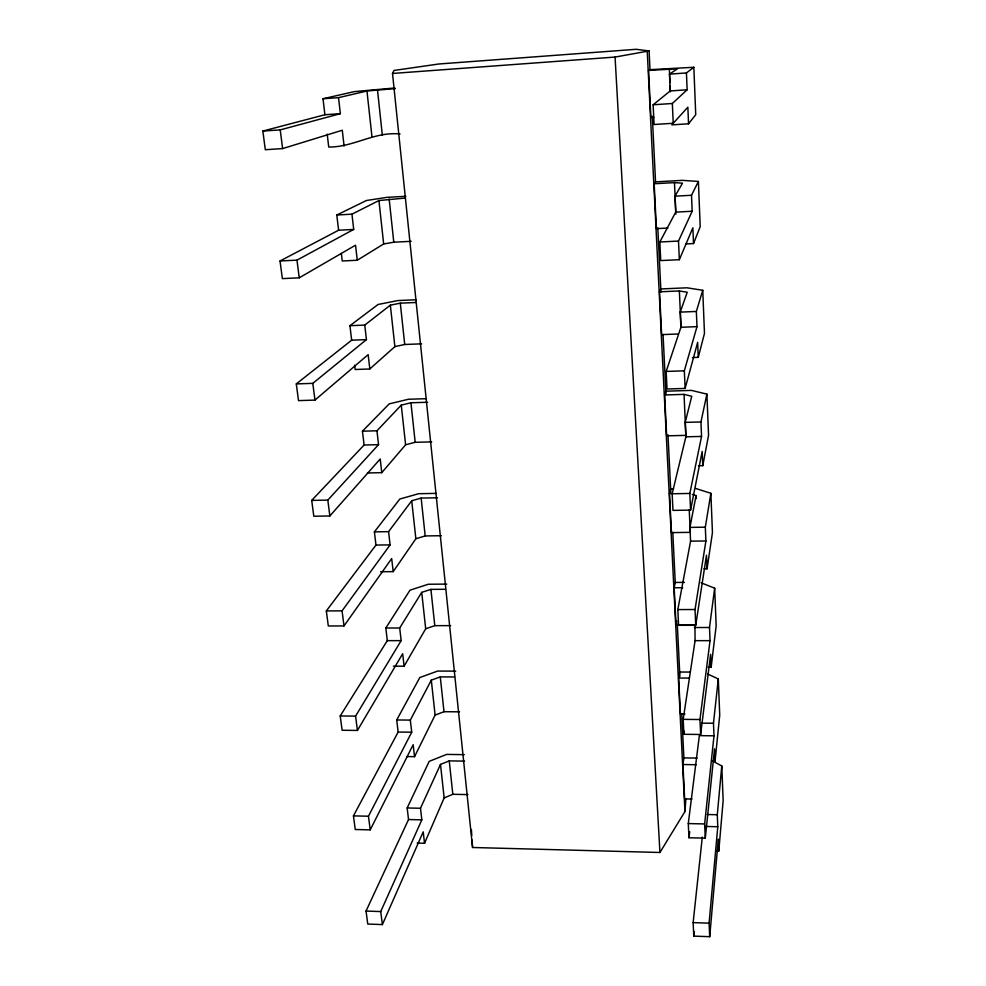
<?xml version="1.0" encoding="UTF-8"?>
<svg xmlns="http://www.w3.org/2000/svg" width="986" height="986" viewBox="0 0 986 986"><rect width="100%" height="100%" fill="white"/><g stroke="black" fill="none" stroke-linecap="round" stroke-linejoin="round"><path stroke-width="1.48" d="M715.947 850.943L718.794 851.017L723.157 800.533L721.777 765.962L712.631 761.044M702.303 837.089L693.133 922.613L693.787 936.108L709.698 936.7L718.301 839.16L718.794 851.017M709.698 936.7L709.094 923.179L717.783 826.736L717.29 814.732L721.777 765.962M712.151 761.155L715.06 761.204L719.731 715.035L718.289 678.972L707.652 673.993M693.787 936.108L694.267 931.548M718.289 678.972L713.482 723.256L714 735.815L699.357 735.63L688.29 823.569L688.98 837.755L705.286 838.149L714.542 748.805L715.06 761.204M705.286 838.149L704.645 823.939L714 735.815M708.17 667.239L711.152 667.239L716.169 625.827L714.665 588.186L701.12 582.812M688.98 837.755L689.719 831.703M694.933 624.582L695.068 640.653L683.187 719.361L683.914 734.287L700.639 734.484L710.61 654.26L711.152 667.239M700.639 734.484L699.961 719.521L710.043 640.653L709.501 627.503L714.665 588.186M653.841 117.309L650.896 117.507L648.566 70.45L650.008 69.661L649.096 50.939L636.167 49.3L438.832 63.991L394.006 70.45L392.514 73.457L472.565 847.492L659.942 852.483L684.95 811.564L685.899 798.796M692.012 799.042L684.641 798.907L682.941 764.52L683.89 757.901L681.708 713.716M683.914 734.287L684.358 731.267M704.016 568.86L707.061 568.836L712.447 532.674L710.869 493.32L695.685 488.452M692.283 494.405L696.054 495.638L689.953 527.399L690.57 541.166L677.813 609.582L678.59 625.321L695.734 625.284L706.494 555.229L707.061 568.836M695.734 625.284L695.031 609.521L705.902 540.969L705.323 527.19L710.869 493.32M684.937 713.926L680.439 713.889L678.664 678.035L679.662 672.021L690.163 672.07M694.452 625.173L676.039 625.198L676.815 620.995M698.519 465.749L702.772 465.663L708.552 435.294L706.9 394.129L691.433 390.394L665.833 391.195L664.638 394.967L666.659 435.849L685.886 435.356L684.037 394.363L664.638 394.967M684.037 394.363L691.741 396.261L685.208 422.39L685.862 436.823L672.156 493.776L672.97 510.391L690.57 510.107L702.18 451.391L702.772 465.663M676.039 625.198L674.19 587.779L675.25 582.455L672.785 532.28M690.57 510.107L689.83 493.456L701.551 436.428L700.947 421.959L706.9 394.129M689.239 509.75L690.262 532.354L671.454 532.613L669.519 493.518L670.653 488.933L673.598 488.871M692.455 357.573L698.261 357.363L704.472 333.391L702.747 290.291L686.971 287.801L660.805 288.96L659.535 291.819L661.655 334.624L678.282 333.995M659.535 291.819L679.366 290.956L687.23 292.226L680.229 312.118L680.907 327.29L666.166 371.439L667.029 389.002L685.122 388.422L697.644 342.376L698.261 357.363M685.122 388.422L684.333 370.822L696.991 326.649L696.35 311.453L702.747 290.291M686.096 243.924L693.528 243.554L700.208 226.644L698.396 181.461L682.3 180.352L655.542 181.892L654.174 183.766L656.405 228.629L667.892 228.037M654.174 183.766L674.473 182.607L682.497 183.174L674.991 196.177L675.706 212.138L659.831 241.989L660.743 260.575L679.342 259.7L692.875 227.778L693.528 243.554M417.189 843.079L424.535 843.277L444.156 797.92L440.495 764.409L449.246 760.884L464.517 761.118M464.332 754.66L446.621 754.401L429.193 761.365L407.169 807.978L408.537 819.539L366.04 911.052L367.753 924.042L382.395 924.585L423.216 831.827L424.535 843.277M382.395 924.585L380.719 911.582L421.823 819.847L420.492 808.261L440.495 764.409M679.342 259.7L678.504 241.052L692.184 211.25L691.519 195.265L698.396 181.461M407.045 756.558L414.539 756.669L435.109 715.084L431.301 680.167L440.274 676.901L454.534 676.963M455.729 671.133L437.673 671.059L419.814 677.53L396.717 719.965L398.147 732.043L353.444 815.878L355.243 829.497L370.218 829.867L413.159 744.713L414.539 756.669M370.218 829.867L368.456 816.223L411.717 732.204L410.324 720.1L431.301 680.167M393.389 666.166L404.1 666.203L425.693 628.772L421.712 592.376L430.907 589.381L445.45 589.283M446.757 584.106L428.343 584.242L410.028 590.158L385.809 628.02L387.301 640.641L340.219 715.959L342.117 730.256L357.437 730.441L402.67 653.718L404.1 666.203M357.437 730.441L355.589 716.107L401.154 640.641L399.7 627.996L421.712 592.376M380.534 571.744L393.192 571.634L415.858 538.75L425.188 535.94L441.383 535.718M436.231 493.382L418.619 493.715L399.835 499.027L374.397 531.861L375.962 545.061L326.329 610.926L328.313 625.974L344.003 625.937L391.688 558.569L393.192 571.634M344.003 625.937L342.056 610.864L390.111 544.888L388.583 531.664L411.717 500.777L421.145 498.078L437.476 497.782M671.762 124.877L688.548 123.792L695.734 114.709L693.836 67.282L650.008 69.661M367.408 472.972L381.779 472.664L405.603 444.797L415.18 442.295L431.708 441.876M427.616 402.263L410.952 402.769L401.265 405.123L376.948 430.796L378.55 444.649L364.093 445.019L311.712 500.395L313.807 516.233L329.854 515.974L380.202 458.983L381.779 472.664M693.836 67.282L686.441 72.939L687.131 89.775L670.233 90.946L653.126 104.787L654.088 124.507L673.228 123.275L687.858 107.191L688.548 123.792M311.712 500.395L327.82 500.099L378.55 444.649M364.093 445.019L362.454 431.19L389.187 403.89L408.475 399.244L426.445 398.677M653.126 104.787L672.341 103.493L687.131 89.775M354.615 365.202L355.133 369.503L369.812 368.974L394.881 346.628L404.716 344.484L421.589 343.843M416.006 302.48L400.304 303.17L390.345 305.155L364.758 325.084L366.435 339.615L351.657 340.195L296.293 383.911L298.511 400.612L314.965 400.094L368.16 354.64L369.812 368.974M296.293 383.911L312.808 383.357L366.435 339.615M351.657 340.195L349.931 325.7L378.069 304.477L397.863 300.557L416.215 299.744M670.233 90.946L669.482 74.135L677.518 68.761L648.566 70.45M341.366 253.476L342.253 260.982L357.277 260.242L383.665 243.961L393.784 242.211L411.137 241.311M405.209 198.063L378.932 200.552L351.953 214.172L353.715 229.418L338.605 230.231L280.036 260.982L282.366 278.619L299.239 277.818L355.539 245.194L357.277 260.242M280.036 260.982L296.971 260.144L353.715 229.418M338.605 230.231L336.793 215.01L366.435 200.503L386.783 197.373L405.887 196.276M444.156 797.92L452.82 794.297L467.968 794.593M392.514 73.457L615.067 57.065L649.096 50.939M435.109 715.084L443.996 711.695L459.55 711.843M327.204 134.145L328.732 147.05C353.37 147.308 374.865 131.274 400.057 133.997M425.693 628.772L434.789 625.654L450.664 625.629M395.386 88.592L366.965 91.008L338.518 97.651L340.367 113.673L324.899 114.746L262.843 131.064L265.308 149.724L282.625 148.59L342.278 130.251L344.102 146.064M262.843 131.064L280.221 129.893L340.367 113.673M324.899 114.746L323.001 98.748L354.257 91.624L394.708 87.976M323.001 98.748L338.518 97.651M669.482 74.135L686.441 72.939M336.793 215.01L351.953 214.172M674.991 196.177L691.519 195.265M675.706 212.138L692.184 211.25M659.831 241.989L678.504 241.052M349.931 325.7L364.758 325.084M680.229 312.118L696.35 311.453M680.907 327.29L696.991 326.649M666.166 371.439L684.333 370.822M362.454 431.19L376.948 430.796M685.208 422.39L700.947 421.959M685.862 436.823L701.551 436.428M669.519 493.518L672.44 493.456M672.156 493.776L689.83 493.456M374.397 531.861L388.583 531.664M689.953 527.399L705.323 527.19M375.962 545.061L390.111 544.888M690.57 541.166L705.902 540.969M675.25 582.455L684.444 582.381M674.19 587.779L682.756 587.718M326.329 610.926L342.056 610.864M677.813 609.582L695.031 609.521M385.809 628.02L399.7 627.996M694.477 627.527L709.501 627.503M387.301 640.641L401.154 640.641M695.068 640.653L710.043 640.653M678.664 678.035L689.263 678.085M340.219 715.959L355.589 716.107M683.187 719.361L699.961 719.521M396.717 719.965L410.324 720.1M701.724 723.132L713.482 723.256M398.147 732.043L411.717 732.204M683.89 757.901L697.114 758.086M682.941 764.52L696.301 764.729M407.169 807.978L420.492 808.261M707.221 814.51L717.29 814.732M353.444 815.878L368.456 816.223M688.29 823.569L704.645 823.939M408.537 819.539L421.823 819.847M704.891 826.428L717.783 826.736M366.04 911.052L380.719 911.582M693.133 922.613L709.094 923.179M280.221 129.893L282.625 148.59M296.971 260.144L299.239 277.818M312.808 383.357L314.965 400.094M327.82 500.099L329.854 515.974M366.965 91.008L371.932 136.487M378.932 200.552L383.665 243.961M390.345 305.155L394.881 346.628M401.265 405.123L405.603 444.797M411.717 500.777L415.858 538.75M377.49 89.874L382.334 135.168M389.162 198.975L393.784 242.211M400.304 303.17L404.716 344.484M410.952 402.769L415.18 442.295M421.145 498.078L425.188 535.94M430.907 589.381L434.789 625.654M440.274 676.901L443.996 711.695M449.246 760.884L452.82 794.297M471.382 829.472L471.776 835.475M472.072 839.986L472.565 847.492M615.067 57.065L659.942 852.483M652.313 116.262L655.542 181.892M657.798 227.865L660.953 291.979M663.048 334.451L665.981 394.203M667.978 434.752L670.8 491.915M677.296 624.089L679.884 676.47M647.26 51.691L684.95 811.564M672.341 103.493L673.228 123.275M669.346 68.958L669.962 82.664M670.098 85.708L670.381 91.797M674.473 182.607L675.903 214.098M679.366 290.956L681.03 327.746M696.054 495.638L696.19 498.669"/></g></svg>
